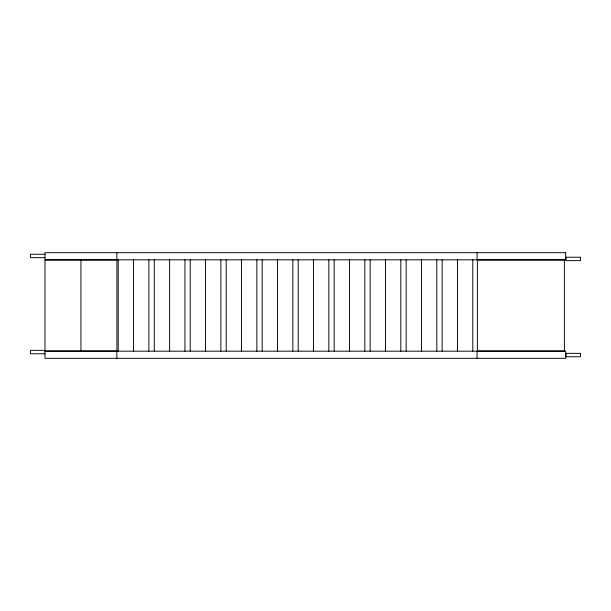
<?xml version="1.0" encoding="UTF-8"?>
<svg xmlns="http://www.w3.org/2000/svg" width="611" height="611" viewBox="0 0 611 611"><rect width="100%" height="100%" fill="white"/><g stroke="black" fill="none" stroke-linecap="round" stroke-linejoin="round"><path stroke-width="0.92" d="M45.015 254.245L30.55 254.245L30.55 257.659L45.015 257.659M45.015 350.355L30.55 350.355L30.55 353.769L45.015 353.769M44.993 350.997L116.892 350.997L116.892 259.981L44.993 259.981L44.985 358.313L565.694 358.313L565.694 351.18L44.985 351.18M477.076 252.687L477.076 259.82M477.076 351.18L477.076 358.313M472.807 259.82L472.807 351.188M457.479 259.82L457.479 351.188M442.15 259.82L442.15 351.188M436.819 259.82L436.819 351.188M421.491 259.82L421.491 351.188M406.155 259.82L406.155 351.188M400.824 259.82L400.824 351.188M385.495 259.82L385.495 351.188M370.167 259.82L370.167 351.188M364.836 259.82L364.836 351.188M349.507 259.82L349.507 351.188M334.171 259.82L334.171 351.188M328.848 259.82L328.848 351.188M313.512 259.82L313.512 351.188M298.183 259.82L298.183 351.188M292.852 259.82L292.852 351.188M277.524 259.82L277.524 351.188M262.195 259.82L262.195 351.188M256.864 259.82L256.864 351.188M241.528 259.82L241.528 351.188M226.2 259.82L226.2 351.188M220.869 259.82L220.869 351.188M205.54 259.82L205.54 351.188M190.212 259.82L190.212 351.188M184.95 259.774L184.95 351.142M169.614 259.774L169.614 351.142M154.285 259.774L154.285 351.142M148.885 259.797L148.885 351.165M133.549 259.797L133.549 351.165M118.221 259.797L118.221 351.165M116.861 252.687L116.861 259.82M116.861 351.18L116.861 358.313M80.942 259.981L80.942 350.997M565.694 252.687L44.985 252.687L44.985 259.82L565.694 259.82L565.694 252.687M580.45 257.231L565.985 257.231L565.985 260.645L580.45 260.645L580.45 257.231M564.388 259.996L477.382 259.996L477.382 351.004L564.388 351.004L564.388 259.996M580.45 353.341L565.985 353.341L565.985 356.755L580.45 356.755L580.45 353.341"/></g></svg>
